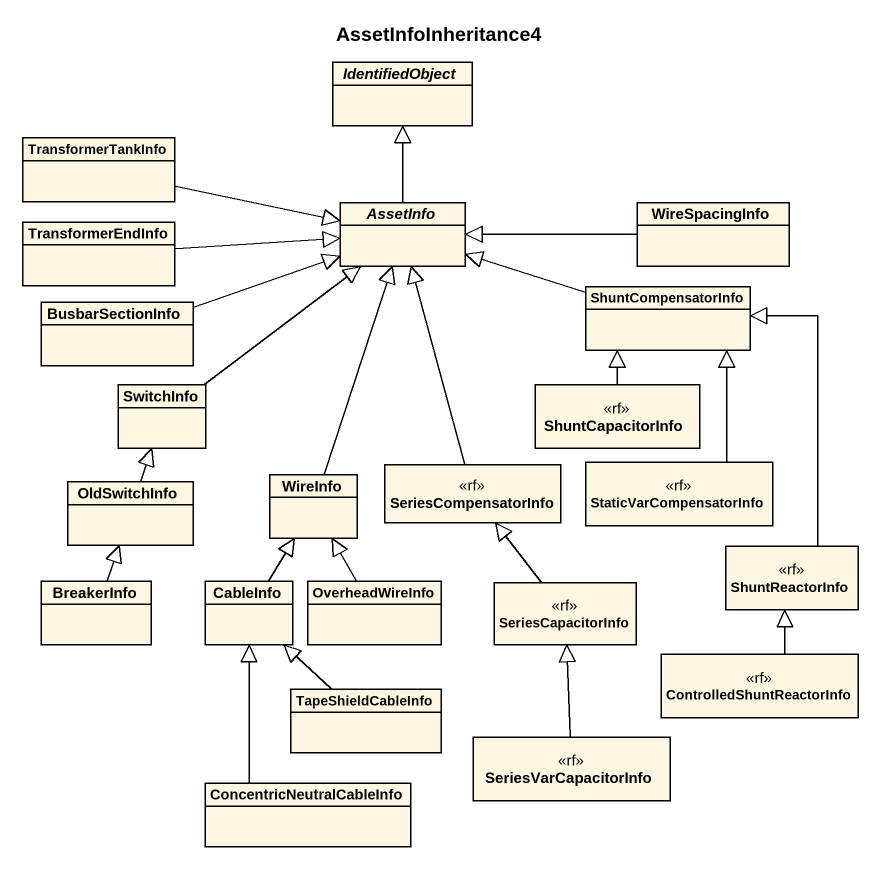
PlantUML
@startuml
title AssetInfoInheritance4
hide circle
hide empty members
abstract class IdentifiedObject
class TransformerTankInfo
abstract class AssetInfo
class WireSpacingInfo
class TransformerEndInfo
class BusbarSectionInfo
class ShuntCompensatorInfo
class SwitchInfo
class ShuntCapacitorInfo <<rf>>
class OldSwitchInfo
class WireInfo
class SeriesCompensatorInfo <<rf>>
class StaticVarCompensatorInfo <<rf>>
class BreakerInfo
class CableInfo
class OverheadWireInfo
class SeriesCapacitorInfo <<rf>>
class ShuntReactorInfo <<rf>>
class TapeShieldCableInfo
class ControlledShuntReactorInfo <<rf>>
class SeriesVarCapacitorInfo <<rf>>
class ConcentricNeutralCableInfo
TransformerTankInfo -right-|> AssetInfo
AssetInfo -up-|> IdentifiedObject
WireSpacingInfo -left-|> AssetInfo
TransformerEndInfo -right-|> AssetInfo
BusbarSectionInfo -right-|> AssetInfo
ShuntCompensatorInfo -left-|> AssetInfo
SwitchInfo -up-|> AssetInfo
ShuntCapacitorInfo -up-|> ShuntCompensatorInfo
OldSwitchInfo -up-|> SwitchInfo
WireInfo -up-|> AssetInfo
SeriesCompensatorInfo -up-|> AssetInfo
StaticVarCompensatorInfo -up-|> ShuntCompensatorInfo
BreakerInfo -up-|> OldSwitchInfo
CableInfo -up-|> WireInfo
OverheadWireInfo -up-|> WireInfo
SeriesCapacitorInfo -up-|> SeriesCompensatorInfo
ShuntReactorInfo -up-|> ShuntCompensatorInfo
TapeShieldCableInfo -up-|> CableInfo
ControlledShuntReactorInfo -up-|> ShuntReactorInfo
SeriesVarCapacitorInfo -up-|> SeriesCapacitorInfo
ConcentricNeutralCableInfo -up-|> CableInfo
@enduml
